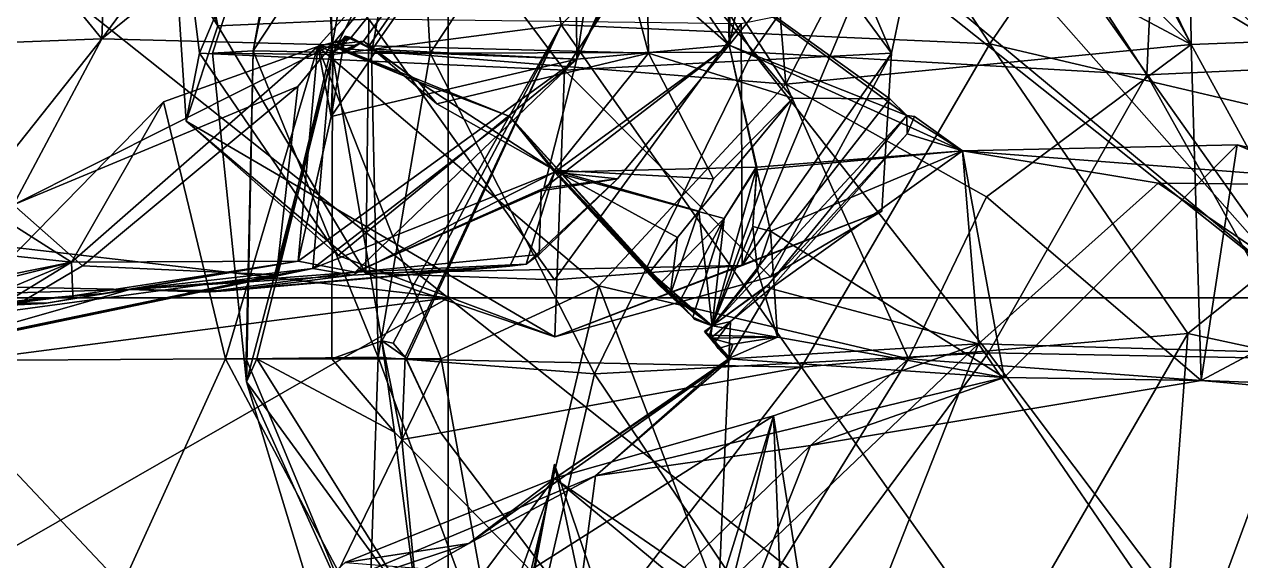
# Model space of a CAD drawing. Extents: x 290083 to 295691, y 4553739 to 4561622.
# Drawn here: x 293795.3 to 293866.2, y 4558699.2 to 4558730.4 of the extents above; entities that cross this region are included whole.
import ezdxf

# ---------------------------------------------------------------- set-up
doc = ezdxf.new("R2010")
doc.units = 0
doc.layers.add('Au_ppm_Pref_-_0_3', color=7, linetype='CONTINUOUS')

msp = doc.modelspace()

# ---------------------------------------------------------------- linework, layer by layer
at = {"layer": 'Au_ppm_Pref_-_0_3'}
for points in [[(293820, 4558714.485, 1942.404), (293793.047, 4558735.878, 1939.126), (293820, 4558754.17, 1936.744)], [(293820, 4558754.17, 1936.744), (293824.74, 4558752.011, 1937.276), (293870, 4558714.485, 1944.465)], [(293870, 4558714.485, 1944.465), (293820, 4558714.485, 1942.404), (293820, 4558754.17, 1936.744)], [(293824.74, 4558752.011, 1937.276), (293843.372, 4558744.612, 1939.232), (293870, 4558714.485, 1944.465)], [(293794.174, 4558750.804, 1937.007), (293799.11, 4558747.31, 1937.547), (293791.193, 4558729.198, 1936.04)], [(293812.663, 4558748.361, 1847.062), (293823.466, 4558749.254, 1854.377), (293813.246, 4558728.657, 1853.274)], [(293826.587, 4558730.396, 1857.58), (293813.246, 4558728.657, 1853.274), (293823.466, 4558749.254, 1854.377)], [(293826.587, 4558730.396, 1857.58), (293823.466, 4558749.254, 1854.377), (293841.279, 4558744.998, 1857.314)], [(293812.663, 4558748.361, 1847.062), (293813.246, 4558728.657, 1853.274), (293806.252, 4558728.741, 1847.13)], [(293812.663, 4558748.361, 1847.062), (293806.252, 4558728.741, 1847.13), (293808.631, 4558728.874, 1841.207)], [(293812.663, 4558748.361, 1847.062), (293808.631, 4558728.874, 1841.207), (293811.806, 4558746.559, 1841.191)], [(293791.193, 4558729.198, 1936.04), (293799.11, 4558747.31, 1937.547), (293793.047, 4558735.878, 1939.126)], [(293849.8, 4558747.531, 1876.085), (293845.856, 4558728.741, 1876.908), (293838.659, 4558745.6, 1882.1)], [(293843.62, 4558731.776, 1870.887), (293845.856, 4558728.741, 1876.908), (293849.8, 4558747.531, 1876.085)], [(293806.56, 4558730.328, 1871.664), (293801.961, 4558745.468, 1867.464), (293796.12, 4558746.559, 1870.887)], [(293806.56, 4558730.328, 1871.664), (293796.12, 4558746.559, 1870.887), (293803.308, 4558746.207, 1876.564)], [(293818.101, 4558743.269, 1836.233), (293811.806, 4558746.559, 1841.191), (293808.631, 4558728.874, 1841.207)], [(293836.381, 4558729.211, 1911.77), (293830.499, 4558734.424, 1918.264), (293836.014, 4558746.559, 1917.934)], [(293850.263, 4558746.559, 1912.463), (293836.381, 4558729.211, 1911.77), (293836.014, 4558746.559, 1917.934)], [(293836.381, 4558729.211, 1911.77), (293850.263, 4558746.559, 1912.463), (293837.887, 4558736.324, 1910.359)], [(293863.316, 4558729.253, 1924.824), (293854.019, 4558746.559, 1923.1), (293851.386, 4558741.141, 1922.535)], [(293863.316, 4558729.253, 1924.824), (293854.081, 4558746.559, 1924.341), (293854.019, 4558746.559, 1923.1)], [(293854.081, 4558746.559, 1924.341), (293863.316, 4558729.253, 1924.824), (293854.807, 4558746.559, 1925.954)], [(293863.146, 4558743.502, 1930.904), (293854.807, 4558746.559, 1925.954), (293863.316, 4558729.253, 1924.824)], [(293800.413, 4558746.104, 1895.653), (293786.707, 4558745.577, 1896.087), (293799.803, 4558729.577, 1895.483)], [(293804.201, 4558735.579, 1895.41), (293800.413, 4558746.104, 1895.653), (293799.803, 4558729.577, 1895.483)], [(293805.492, 4558728.741, 1880.643), (293803.308, 4558746.207, 1876.564), (293812.891, 4558746.293, 1883.189)], [(293806.56, 4558730.328, 1871.664), (293803.308, 4558746.207, 1876.564), (293804.708, 4558724.782, 1876.827)], [(293804.708, 4558724.782, 1876.827), (293803.308, 4558746.207, 1876.564), (293805.492, 4558728.741, 1880.643)], [(293805.492, 4558728.741, 1880.643), (293812.891, 4558746.293, 1883.189), (293826.773, 4558727.744, 1883.575)], [(293838.659, 4558745.6, 1882.1), (293826.773, 4558727.744, 1883.575), (293812.891, 4558746.293, 1883.189)], [(293827.111, 4558746.118, 1900.1), (293813.228, 4558729.225, 1901.189), (293815.051, 4558729.447, 1901.411)], [(293813.228, 4558729.225, 1901.189), (293827.111, 4558746.118, 1900.1), (293814.465, 4558736.037, 1899.377)], [(293827.111, 4558746.118, 1900.1), (293815.051, 4558729.447, 1901.411), (293815.378, 4558729.169, 1901.509)], [(293827.111, 4558746.118, 1900.1), (293815.378, 4558729.169, 1901.509), (293831.686, 4558728.741, 1903.932)], [(293831.539, 4558736.308, 1906.523), (293827.111, 4558746.118, 1900.1), (293831.686, 4558728.741, 1903.932)], [(293830.186, 4558746.061, 1922.228), (293827.498, 4558728.394, 1918.637), (293827.368, 4558745.821, 1924.304)], [(293830.186, 4558746.061, 1922.228), (293830.384, 4558734.617, 1918.421), (293827.498, 4558728.394, 1918.637)], [(293786.707, 4558745.577, 1896.087), (293778.053, 4558728.741, 1895.711), (293799.803, 4558729.577, 1895.483)], [(293806.56, 4558730.328, 1871.664), (293803.783, 4558744.138, 1866.875), (293801.961, 4558745.468, 1867.464)], [(293814.341, 4558729.651, 1924.499), (293812.392, 4558729.134, 1925.141), (293827.368, 4558745.821, 1924.304)], [(293812.392, 4558729.134, 1925.141), (293839.688, 4558726.931, 1924.717), (293827.368, 4558745.821, 1924.304)], [(293814.341, 4558729.651, 1924.499), (293827.368, 4558745.821, 1924.304), (293815.589, 4558728.978, 1923.764)], [(293815.589, 4558728.978, 1923.764), (293827.368, 4558745.821, 1924.304), (293827.498, 4558728.394, 1918.637)], [(293838.659, 4558745.6, 1882.1), (293845.856, 4558728.741, 1876.908), (293826.773, 4558727.744, 1883.575)], [(293839.688, 4558726.931, 1924.717), (293838.787, 4558737.803, 1927.362), (293827.368, 4558745.821, 1924.304)], [(293828.823, 4558743.674, 1831.516), (293837.735, 4558728.803, 1828.644), (293849.276, 4558745.141, 1830.779)], [(293849.276, 4558745.141, 1830.779), (293837.735, 4558728.803, 1828.644), (293860.737, 4558727.484, 1829.481)], [(293861.577, 4558745.685, 1835.522), (293849.276, 4558745.141, 1830.779), (293860.737, 4558727.484, 1829.481)], [(293875.906, 4558728.188, 1835.385), (293861.577, 4558745.685, 1835.522), (293860.737, 4558727.484, 1829.481)], [(293872.856, 4558743.95, 1842.249), (293861.577, 4558745.685, 1835.522), (293875.906, 4558728.188, 1835.385)], [(293826.587, 4558730.396, 1857.58), (293841.279, 4558744.998, 1857.314), (293851.581, 4558729.293, 1858.254)], [(293851.581, 4558729.293, 1858.254), (293841.279, 4558744.998, 1857.314), (293862.166, 4558744.76, 1857.551)], [(293843.372, 4558744.612, 1939.232), (293852.858, 4558738.644, 1940.502), (293870, 4558714.485, 1944.465)], [(293876.799, 4558723.386, 1857.325), (293851.581, 4558729.293, 1858.254), (293862.166, 4558744.76, 1857.551)], [(293876.799, 4558723.386, 1857.325), (293862.166, 4558744.76, 1857.551), (293873.307, 4558744.361, 1852.181)], [(293815.369, 4558730.727, 1866.449), (293803.783, 4558744.138, 1866.875), (293806.56, 4558730.328, 1871.664)], [(293831.539, 4558736.308, 1906.523), (293836.381, 4558729.211, 1911.77), (293836.831, 4558744.319, 1907.661)], [(293836.381, 4558729.211, 1911.77), (293837.887, 4558736.324, 1910.359), (293836.831, 4558744.319, 1907.661)], [(293808.631, 4558728.874, 1841.207), (293815.532, 4558728.741, 1835.251), (293818.101, 4558743.269, 1836.233)], [(293815.532, 4558728.741, 1835.251), (293818.954, 4558728.741, 1831.841), (293818.101, 4558743.269, 1836.233)], [(293818.101, 4558743.269, 1836.233), (293818.954, 4558728.741, 1831.841), (293828.823, 4558743.674, 1831.516)], [(293828.823, 4558743.674, 1831.516), (293818.954, 4558728.741, 1831.841), (293837.735, 4558728.803, 1828.644)], [(293863.146, 4558743.502, 1930.904), (293877.532, 4558729.787, 1929.884), (293872.955, 4558741.425, 1936.22)], [(293877.532, 4558729.787, 1929.884), (293863.146, 4558743.502, 1930.904), (293863.316, 4558729.253, 1924.824)], [(293845.761, 4558738.603, 1924.341), (293863.316, 4558729.253, 1924.824), (293851.386, 4558741.141, 1922.535)], [(293874.08, 4558727.703, 1941.755), (293863.986, 4558738.233, 1939.384), (293872.955, 4558741.425, 1936.22)], [(293799.803, 4558729.577, 1895.483), (293812.619, 4558739.97, 1897.525), (293804.201, 4558735.579, 1895.41)], [(293813.228, 4558729.225, 1901.189), (293812.619, 4558739.97, 1897.525), (293799.803, 4558729.577, 1895.483)], [(293813.228, 4558729.225, 1901.189), (293814.465, 4558736.037, 1899.377), (293812.619, 4558739.97, 1897.525)], [(293845.761, 4558738.603, 1924.341), (293838.787, 4558737.803, 1927.362), (293839.688, 4558726.931, 1924.717)], [(293863.316, 4558729.253, 1924.824), (293845.761, 4558738.603, 1924.341), (293839.688, 4558726.931, 1924.717)], [(293852.858, 4558738.644, 1940.502), (293860.422, 4558736.307, 1941.212), (293867.887, 4558729.58, 1942.465)], [(293852.858, 4558738.644, 1940.502), (293867.887, 4558729.58, 1942.465), (293870, 4558714.485, 1944.465)], [(293863.986, 4558738.233, 1939.384), (293874.08, 4558727.703, 1941.755), (293860.422, 4558736.307, 1941.212)], [(293840.089, 4558726.124, 1904.841), (293845.75, 4558726.087, 1906.053), (293831.539, 4558736.308, 1906.523)], [(293831.539, 4558736.308, 1906.523), (293831.686, 4558728.741, 1903.932), (293840.089, 4558726.124, 1904.841)], [(293845.75, 4558726.087, 1906.053), (293846.745, 4558725.107, 1906.416), (293831.539, 4558736.308, 1906.523)], [(293831.539, 4558736.308, 1906.523), (293846.745, 4558725.107, 1906.416), (293836.381, 4558729.211, 1911.77)], [(293867.887, 4558729.58, 1942.465), (293860.422, 4558736.307, 1941.212), (293874.08, 4558727.703, 1941.755)], [(293793.187, 4558717.585, 1940.019), (293793.047, 4558735.878, 1939.126), (293820, 4558714.485, 1942.404)], [(293830.384, 4558734.617, 1918.421), (293830.408, 4558734.601, 1918.397), (293827.498, 4558728.394, 1918.637)], [(293830.499, 4558734.424, 1918.264), (293827.498, 4558728.394, 1918.637), (293830.408, 4558734.601, 1918.397)], [(293836.381, 4558729.211, 1911.77), (293827.498, 4558728.394, 1918.637), (293830.499, 4558734.424, 1918.264)], [(293837.139, 4558716.365, 1871.924), (293843.62, 4558731.776, 1870.887), (293837.087, 4558730.449, 1866.319)], [(293837.139, 4558716.365, 1871.924), (293845.856, 4558728.741, 1876.908), (293843.62, 4558731.776, 1870.887)], [(293806.56, 4558730.328, 1871.664), (293804.708, 4558724.782, 1876.827), (293815.194, 4558715.919, 1871.796)], [(293806.56, 4558730.328, 1871.664), (293815.194, 4558715.919, 1871.796), (293815.369, 4558730.727, 1866.449)], [(293813.246, 4558728.657, 1853.274), (293826.587, 4558730.396, 1857.58), (293816.119, 4558711.971, 1857.468)], [(293815.194, 4558715.919, 1871.796), (293826.188, 4558715.524, 1866.482), (293815.369, 4558730.727, 1866.449)], [(293837.087, 4558730.449, 1866.319), (293815.369, 4558730.727, 1866.449), (293826.188, 4558715.524, 1866.482)], [(293816.782, 4558711.836, 1857.724), (293816.119, 4558711.971, 1857.468), (293826.587, 4558730.396, 1857.58)], [(293826.587, 4558730.396, 1857.58), (293817.484, 4558711.017, 1857.771), (293816.782, 4558711.836, 1857.724)], [(293826.587, 4558730.396, 1857.58), (293817.556, 4558710.898, 1857.777), (293817.484, 4558711.017, 1857.771)], [(293840.608, 4558710.449, 1858.624), (293817.556, 4558710.898, 1857.777), (293826.587, 4558730.396, 1857.58)], [(293837.139, 4558716.365, 1871.924), (293837.087, 4558730.449, 1866.319), (293826.188, 4558715.524, 1866.482)], [(293840.608, 4558710.449, 1858.624), (293826.587, 4558730.396, 1857.58), (293851.581, 4558729.293, 1858.254)], [(293799.803, 4558729.577, 1895.483), (293778.053, 4558728.741, 1895.711), (293788.39, 4558715.224, 1896.078)], [(293794.64, 4558719.902, 1900.584), (293799.803, 4558729.577, 1895.483), (293788.39, 4558715.224, 1896.078)], [(293794.64, 4558719.902, 1900.584), (293813.228, 4558729.225, 1901.189), (293799.803, 4558729.577, 1895.483)], [(293814.144, 4558729.521, 1924.538), (293812.392, 4558729.134, 1925.141), (293814.341, 4558729.651, 1924.499)], [(293815.769, 4558728.858, 1923.616), (293813.171, 4558725.044, 1922.22), (293813.991, 4558729.739, 1924.517)], [(293813.171, 4558725.044, 1922.22), (293813.312, 4558728.817, 1924.571), (293813.991, 4558729.739, 1924.517)], [(293813.991, 4558729.739, 1924.517), (293813.312, 4558728.817, 1924.571), (293813.734, 4558729.069, 1924.563)], [(293813.991, 4558729.739, 1924.517), (293813.734, 4558729.069, 1924.563), (293814.144, 4558729.521, 1924.538)], [(293815.589, 4558728.978, 1923.764), (293815.769, 4558728.858, 1923.616), (293813.991, 4558729.739, 1924.517)], [(293814.341, 4558729.651, 1924.499), (293815.589, 4558728.978, 1923.764), (293813.991, 4558729.739, 1924.517)], [(293814.341, 4558729.651, 1924.499), (293813.991, 4558729.739, 1924.517), (293814.144, 4558729.521, 1924.538)], [(293874.274, 4558709.294, 1924.58), (293877.532, 4558729.787, 1929.884), (293863.316, 4558729.253, 1924.824)], [(293813.228, 4558729.225, 1901.189), (293794.64, 4558719.902, 1900.584), (293811.235, 4558726.791, 1901.273)], [(293798.033, 4558716.554, 1923.858), (293803.4, 4558725.909, 1928.2), (293812.392, 4558729.134, 1925.141)], [(293798.033, 4558716.554, 1923.858), (293812.392, 4558729.134, 1925.141), (293811.244, 4558716.611, 1917.611)], [(293807.005, 4558710.923, 1927.177), (293812.392, 4558729.134, 1925.141), (293803.4, 4558725.909, 1928.2)], [(293808.231, 4558709.59, 1847.617), (293808.631, 4558728.874, 1841.207), (293806.252, 4558728.741, 1847.13)], [(293807.005, 4558710.923, 1927.177), (293819.594, 4558710.923, 1927.45), (293812.392, 4558729.134, 1925.141)], [(293808.231, 4558709.59, 1847.617), (293808.22, 4558710.923, 1841.191), (293808.631, 4558728.874, 1841.207)], [(293815.903, 4558711.02, 1835.642), (293808.631, 4558728.874, 1841.207), (293808.22, 4558710.923, 1841.191)], [(293815.532, 4558728.741, 1835.251), (293808.631, 4558728.874, 1841.207), (293815.903, 4558711.02, 1835.642)], [(293809.98, 4558715.83, 1906.458), (293813.228, 4558729.225, 1901.189), (293811.235, 4558726.791, 1901.273)], [(293812.105, 4558716.197, 1907.582), (293813.228, 4558729.225, 1901.189), (293809.98, 4558715.83, 1906.458)], [(293811.244, 4558716.611, 1917.611), (293812.392, 4558729.134, 1925.141), (293813.171, 4558725.044, 1922.22)], [(293813.228, 4558729.225, 1901.189), (293812.105, 4558716.197, 1907.582), (293823.585, 4558725.06, 1906.523)], [(293813.734, 4558729.069, 1924.563), (293812.392, 4558729.134, 1925.141), (293814.144, 4558729.521, 1924.538)], [(293813.312, 4558728.817, 1924.571), (293812.392, 4558729.134, 1925.141), (293813.734, 4558729.069, 1924.563)], [(293813.171, 4558725.044, 1922.22), (293812.392, 4558729.134, 1925.141), (293813.312, 4558728.817, 1924.571)], [(293812.392, 4558729.134, 1925.141), (293819.594, 4558710.923, 1927.45), (293828.778, 4558715.175, 1926.979)], [(293812.392, 4558729.134, 1925.141), (293828.778, 4558715.175, 1926.979), (293839.688, 4558726.931, 1924.717)], [(293827.498, 4558728.394, 1918.637), (293813.171, 4558725.044, 1922.22), (293815.769, 4558728.858, 1923.616)], [(293815.051, 4558729.447, 1901.411), (293813.228, 4558729.225, 1901.189), (293814.514, 4558729.192, 1901.38)], [(293813.228, 4558729.225, 1901.189), (293814.04, 4558728.8, 1901.437), (293813.892, 4558728.851, 1901.346)], [(293814.04, 4558728.8, 1901.437), (293813.228, 4558729.225, 1901.189), (293818.274, 4558727.068, 1903.566)], [(293813.228, 4558729.225, 1901.189), (293823.585, 4558725.06, 1906.523), (293818.274, 4558727.068, 1903.566)], [(293814.066, 4558728.991, 1901.349), (293813.228, 4558729.225, 1901.189), (293813.892, 4558728.851, 1901.346)], [(293814.514, 4558729.192, 1901.38), (293813.228, 4558729.225, 1901.189), (293814.066, 4558728.991, 1901.349)], [(293814.066, 4558728.991, 1901.349), (293813.892, 4558728.851, 1901.346), (293814.04, 4558728.8, 1901.437)], [(293818.274, 4558727.068, 1903.566), (293815.051, 4558729.447, 1901.411), (293814.04, 4558728.8, 1901.437)], [(293815.051, 4558729.447, 1901.411), (293814.514, 4558729.192, 1901.38), (293814.04, 4558728.8, 1901.437)], [(293814.514, 4558729.192, 1901.38), (293814.066, 4558728.991, 1901.349), (293814.04, 4558728.8, 1901.437)], [(293815.051, 4558729.447, 1901.411), (293818.274, 4558727.068, 1903.566), (293815.378, 4558729.169, 1901.509)], [(293831.686, 4558728.741, 1903.932), (293815.378, 4558729.169, 1901.509), (293819.342, 4558725.783, 1902.635)], [(293815.378, 4558729.169, 1901.509), (293818.274, 4558727.068, 1903.566), (293819.342, 4558725.783, 1902.635)], [(293815.769, 4558728.858, 1923.616), (293815.589, 4558728.978, 1923.764), (293827.498, 4558728.394, 1918.637)], [(293825.571, 4558720.881, 1915.366), (293836.381, 4558729.211, 1911.77), (293829.879, 4558721.423, 1912.13)], [(293825.571, 4558720.881, 1915.366), (293827.498, 4558728.394, 1918.637), (293836.381, 4558729.211, 1911.77)], [(293836.381, 4558729.211, 1911.77), (293826.188, 4558721.809, 1908.834), (293829.879, 4558721.423, 1912.13)], [(293836.381, 4558729.211, 1911.77), (293837.96, 4558722.097, 1909.956), (293826.188, 4558721.809, 1908.834)], [(293837.96, 4558722.097, 1909.956), (293836.381, 4558729.211, 1911.77), (293837.985, 4558722.095, 1909.947)], [(293836.381, 4558729.211, 1911.77), (293849.982, 4558723.043, 1905.913), (293837.985, 4558722.095, 1909.947)], [(293846.745, 4558725.107, 1906.416), (293849.982, 4558723.043, 1905.913), (293836.381, 4558729.211, 1911.77)], [(293863.316, 4558729.253, 1924.824), (293839.688, 4558726.931, 1924.717), (293851.386, 4558720.372, 1921.192)], [(293851.581, 4558729.293, 1858.254), (293863.126, 4558712.407, 1859.82), (293840.608, 4558710.449, 1858.624)], [(293863.909, 4558709.657, 1918.577), (293863.316, 4558729.253, 1924.824), (293851.386, 4558720.372, 1921.192)], [(293876.799, 4558723.386, 1857.325), (293863.126, 4558712.407, 1859.82), (293851.581, 4558729.293, 1858.254)], [(293863.909, 4558709.657, 1918.577), (293874.274, 4558709.294, 1924.58), (293863.316, 4558729.253, 1924.824)], [(293813.589, 4558716.945, 1880.758), (293804.708, 4558724.782, 1876.827), (293805.492, 4558728.741, 1880.643)], [(293813.589, 4558716.945, 1880.758), (293805.492, 4558728.741, 1880.643), (293826.773, 4558727.744, 1883.575)], [(293813.246, 4558728.657, 1853.274), (293808.231, 4558709.59, 1847.617), (293806.252, 4558728.741, 1847.13)], [(293813.246, 4558728.657, 1853.274), (293808.838, 4558710.923, 1853.069), (293808.231, 4558709.59, 1847.617)], [(293813.246, 4558728.657, 1853.274), (293813.204, 4558710.923, 1855.797), (293808.838, 4558710.923, 1853.069)], [(293814.576, 4558715.978, 1916.251), (293811.244, 4558716.611, 1917.611), (293827.498, 4558728.394, 1918.637)], [(293811.244, 4558716.611, 1917.611), (293813.171, 4558725.044, 1922.22), (293827.498, 4558728.394, 1918.637)], [(293813.246, 4558728.657, 1853.274), (293816.119, 4558711.971, 1857.468), (293813.204, 4558710.923, 1855.797)], [(293814.576, 4558715.978, 1916.251), (293827.498, 4558728.394, 1918.637), (293825.571, 4558720.881, 1915.366)], [(293815.532, 4558728.741, 1835.251), (293815.903, 4558711.02, 1835.642), (293818.954, 4558728.741, 1831.841)], [(293815.903, 4558711.02, 1835.642), (293828.528, 4558710.055, 1830.15), (293818.954, 4558728.741, 1831.841)], [(293818.954, 4558728.741, 1831.841), (293828.528, 4558710.055, 1830.15), (293837.735, 4558728.803, 1828.644)], [(293831.686, 4558728.741, 1903.932), (293819.342, 4558725.783, 1902.635), (293826.188, 4558721.93, 1904.253)], [(293831.686, 4558728.741, 1903.932), (293826.188, 4558721.93, 1904.253), (293835.472, 4558721.426, 1904.585)], [(293845.856, 4558728.741, 1876.908), (293838.787, 4558715.712, 1881.17), (293826.773, 4558727.744, 1883.575)], [(293828.528, 4558710.055, 1830.15), (293851.498, 4558711.281, 1826.79), (293837.735, 4558728.803, 1828.644)], [(293840.089, 4558726.124, 1904.841), (293831.686, 4558728.741, 1903.932), (293835.472, 4558721.426, 1904.585)], [(293845.292, 4558719.541, 1876.827), (293845.856, 4558728.741, 1876.908), (293837.139, 4558716.365, 1871.924)], [(293860.737, 4558727.484, 1829.481), (293837.735, 4558728.803, 1828.644), (293851.498, 4558711.281, 1826.79)], [(293845.292, 4558719.541, 1876.827), (293838.787, 4558715.712, 1881.17), (293845.856, 4558728.741, 1876.908)], [(293875.906, 4558728.188, 1835.385), (293860.737, 4558727.484, 1829.481), (293870.003, 4558710.923, 1829.781)], [(293813.589, 4558716.945, 1880.758), (293826.773, 4558727.744, 1883.575), (293826.21, 4558712.199, 1877.016)], [(293826.773, 4558727.744, 1883.575), (293838.787, 4558715.712, 1881.17), (293826.21, 4558712.199, 1877.016)], [(293870.003, 4558710.923, 1829.781), (293860.737, 4558727.484, 1829.481), (293851.498, 4558711.281, 1826.79)], [(293798.661, 4558716.341, 1901.292), (293811.235, 4558726.791, 1901.273), (293794.64, 4558719.902, 1900.584)], [(293811.235, 4558726.791, 1901.273), (293798.661, 4558716.341, 1901.292), (293809.98, 4558715.83, 1906.458)], [(293819.342, 4558725.783, 1902.635), (293818.274, 4558727.068, 1903.566), (293826.188, 4558721.93, 1904.253)], [(293818.274, 4558727.068, 1903.566), (293823.585, 4558725.06, 1906.523), (293826.188, 4558721.93, 1904.253)], [(293828.778, 4558715.175, 1926.979), (293846.849, 4558710.923, 1923.453), (293839.688, 4558726.931, 1924.717)], [(293839.688, 4558726.931, 1924.717), (293846.849, 4558710.923, 1923.453), (293851.386, 4558720.372, 1921.192)], [(293834.62, 4558719.537, 1904.695), (293840.089, 4558726.124, 1904.841), (293835.472, 4558721.426, 1904.585)], [(293835.388, 4558712.854, 1905.892), (293840.089, 4558726.124, 1904.841), (293834.62, 4558719.537, 1904.695)], [(293835.388, 4558712.854, 1905.892), (293845.75, 4558726.087, 1906.053), (293840.089, 4558726.124, 1904.841)], [(293846.745, 4558725.107, 1906.416), (293845.75, 4558726.087, 1906.053), (293835.388, 4558712.854, 1905.892)], [(293798.033, 4558716.554, 1923.858), (293783.456, 4558725.813, 1922.539), (293781.053, 4558718.364, 1924.341)], [(293798.033, 4558716.554, 1923.858), (293791.341, 4558713.765, 1919.433), (293783.456, 4558725.813, 1922.539)], [(293803.4, 4558725.909, 1928.2), (293798.033, 4558716.554, 1923.858), (293788.629, 4558710.813, 1930.301)], [(293807.005, 4558710.923, 1927.177), (293803.4, 4558725.909, 1928.2), (293788.629, 4558710.813, 1930.301)], [(293813.589, 4558716.945, 1880.758), (293826.21, 4558712.199, 1877.016), (293804.708, 4558724.782, 1876.827)], [(293826.21, 4558712.199, 1877.016), (293815.194, 4558715.919, 1871.796), (293804.708, 4558724.782, 1876.827)], [(293826.188, 4558721.809, 1908.834), (293823.585, 4558725.06, 1906.523), (293812.105, 4558716.197, 1907.582)], [(293823.585, 4558725.06, 1906.523), (293832.021, 4558715.759, 1906.06), (293826.188, 4558721.93, 1904.253)], [(293823.585, 4558725.06, 1906.523), (293834.258, 4558713.363, 1906.523), (293832.021, 4558715.759, 1906.06)], [(293834.258, 4558713.363, 1906.523), (293823.585, 4558725.06, 1906.523), (293833.426, 4558714.158, 1907.21)], [(293833.426, 4558714.158, 1907.21), (293823.585, 4558725.06, 1906.523), (293826.188, 4558721.809, 1908.834)], [(293838.667, 4558715.255, 1905.136), (293846.745, 4558725.107, 1906.416), (293835.388, 4558712.854, 1905.892)], [(293838.667, 4558715.255, 1905.136), (293846.755, 4558724.048, 1905.563), (293846.745, 4558725.107, 1906.416)], [(293847.193, 4558725.049, 1906.005), (293849.982, 4558723.043, 1905.913), (293846.745, 4558725.107, 1906.416)], [(293846.745, 4558725.107, 1906.416), (293846.755, 4558724.048, 1905.563), (293847.193, 4558725.049, 1906.005)], [(293849.982, 4558723.043, 1905.913), (293847.193, 4558725.049, 1906.005), (293846.755, 4558724.048, 1905.563)], [(293838.787, 4558715.023, 1905.157), (293846.755, 4558724.048, 1905.563), (293838.667, 4558715.255, 1905.136)], [(293849.982, 4558723.043, 1905.913), (293846.755, 4558724.048, 1905.563), (293838.787, 4558715.023, 1905.157)], [(293849.982, 4558723.043, 1905.913), (293866.003, 4558723.409, 1911.636), (293852.416, 4558709.83, 1911.971)], [(293849.982, 4558723.043, 1905.913), (293876.254, 4558721.033, 1907.497), (293866.003, 4558723.409, 1911.636)], [(293863.909, 4558709.657, 1918.577), (293852.416, 4558709.83, 1911.971), (293866.003, 4558723.409, 1911.636)], [(293878.065, 4558709.184, 1864.941), (293863.126, 4558712.407, 1859.82), (293876.799, 4558723.386, 1857.325)], [(293863.909, 4558709.657, 1918.577), (293866.003, 4558723.409, 1911.636), (293879.252, 4558717.825, 1913.506)], [(293879.252, 4558717.825, 1913.506), (293866.003, 4558723.409, 1911.636), (293876.254, 4558721.033, 1907.497)], [(293837.992, 4558721.95, 1909.919), (293837.985, 4558722.095, 1909.947), (293849.982, 4558723.043, 1905.913)], [(293837.992, 4558721.95, 1909.919), (293849.982, 4558723.043, 1905.913), (293838.787, 4558718.367, 1909.005)], [(293849.982, 4558723.043, 1905.913), (293852.416, 4558709.83, 1911.971), (293838.787, 4558718.367, 1909.005)], [(293849.982, 4558723.043, 1905.913), (293838.787, 4558715.023, 1905.157), (293850.917, 4558711.808, 1899.053)], [(293849.982, 4558723.043, 1905.913), (293861.39, 4558721.171, 1901.884), (293876.254, 4558721.033, 1907.497)], [(293849.982, 4558723.043, 1905.913), (293850.917, 4558711.808, 1899.053), (293861.39, 4558721.171, 1901.884)], [(293814.391, 4558715.812, 1908.531), (293826.188, 4558721.809, 1908.834), (293812.105, 4558716.197, 1907.582)], [(293823.586, 4558716.325, 1911.161), (293826.188, 4558721.809, 1908.834), (293814.391, 4558715.812, 1908.531)], [(293824.542, 4558716.437, 1911.401), (293826.188, 4558721.809, 1908.834), (293823.586, 4558716.325, 1911.161)], [(293826.188, 4558721.809, 1908.834), (293824.542, 4558716.437, 1911.401), (293829.879, 4558721.423, 1912.13)], [(293837.96, 4558722.097, 1909.956), (293836.098, 4558719.102, 1908.968), (293826.188, 4558721.809, 1908.834)], [(293831.719, 4558715.944, 1904.865), (293826.188, 4558721.93, 1904.253), (293832.497, 4558715.186, 1905.644)], [(293826.188, 4558721.93, 1904.253), (293832.021, 4558715.759, 1906.06), (293832.497, 4558715.186, 1905.644)], [(293834.62, 4558719.537, 1904.695), (293835.472, 4558721.426, 1904.585), (293826.188, 4558721.93, 1904.253)], [(293833.372, 4558717.992, 1904.768), (293834.62, 4558719.537, 1904.695), (293826.188, 4558721.93, 1904.253)], [(293833.372, 4558717.992, 1904.768), (293826.188, 4558721.93, 1904.253), (293831.719, 4558715.944, 1904.865)], [(293826.188, 4558721.809, 1908.834), (293832.289, 4558715.242, 1908.147), (293833.426, 4558714.158, 1907.21)], [(293836.098, 4558719.102, 1908.968), (293832.289, 4558715.242, 1908.147), (293826.188, 4558721.809, 1908.834)], [(293836.098, 4558719.102, 1908.968), (293837.985, 4558722.095, 1909.947), (293835.388, 4558712.854, 1905.892)], [(293837.985, 4558722.095, 1909.947), (293837.763, 4558718.647, 1908.991), (293835.388, 4558712.854, 1905.892)], [(293836.098, 4558719.102, 1908.968), (293837.96, 4558722.097, 1909.956), (293837.985, 4558722.095, 1909.947)], [(293837.763, 4558718.647, 1908.991), (293837.985, 4558722.095, 1909.947), (293837.992, 4558721.95, 1909.919)], [(293838.787, 4558718.367, 1909.005), (293837.763, 4558718.647, 1908.991), (293837.992, 4558721.95, 1909.919)], [(293824.542, 4558716.437, 1911.401), (293825.295, 4558717.017, 1911.594), (293829.879, 4558721.423, 1912.13)], [(293825.295, 4558717.017, 1911.594), (293825.415, 4558720.711, 1915.326), (293829.879, 4558721.423, 1912.13)], [(293825.571, 4558720.881, 1915.366), (293829.879, 4558721.423, 1912.13), (293825.415, 4558720.711, 1915.326)], [(293861.39, 4558721.171, 1901.884), (293850.917, 4558711.808, 1899.053), (293876.271, 4558711.091, 1900.346)], [(293876.254, 4558721.033, 1907.497), (293861.39, 4558721.171, 1901.884), (293876.271, 4558711.091, 1900.346)], [(293825.415, 4558720.711, 1915.326), (293814.576, 4558715.978, 1916.251), (293825.571, 4558720.881, 1915.366)], [(293825.295, 4558717.017, 1911.594), (293814.576, 4558715.978, 1916.251), (293825.415, 4558720.711, 1915.326)], [(293863.909, 4558709.657, 1918.577), (293851.386, 4558720.372, 1921.192), (293846.849, 4558710.923, 1923.453)], [(293794.178, 4558713.678, 1903.765), (293798.661, 4558716.341, 1901.292), (293794.64, 4558719.902, 1900.584)], [(293845.292, 4558719.541, 1876.827), (293826.21, 4558712.199, 1877.016), (293838.787, 4558715.712, 1881.17)], [(293826.21, 4558712.199, 1877.016), (293845.292, 4558719.541, 1876.827), (293837.139, 4558716.365, 1871.924)], [(293833.426, 4558714.158, 1907.21), (293832.289, 4558715.242, 1908.147), (293836.098, 4558719.102, 1908.968)], [(293832.947, 4558714.645, 1905.252), (293834.62, 4558719.537, 1904.695), (293833.372, 4558717.992, 1904.768)], [(293832.947, 4558714.645, 1905.252), (293835.388, 4558712.854, 1905.892), (293834.62, 4558719.537, 1904.695)], [(293833.426, 4558714.158, 1907.21), (293836.098, 4558719.102, 1908.968), (293834.258, 4558713.363, 1906.523)], [(293834.258, 4558713.363, 1906.523), (293836.098, 4558719.102, 1908.968), (293835.388, 4558712.854, 1905.892)], [(293785.406, 4558714.025, 1927.765), (293798.033, 4558716.554, 1923.858), (293781.053, 4558718.364, 1924.341)], [(293837.763, 4558718.647, 1908.991), (293838.029, 4558716.096, 1908.605), (293835.388, 4558712.854, 1905.892)], [(293837.763, 4558718.647, 1908.991), (293838.787, 4558718.367, 1909.005), (293838.029, 4558716.096, 1908.605)], [(293838.787, 4558718.367, 1909.005), (293839.209, 4558712.194, 1908.592), (293838.029, 4558716.096, 1908.605)], [(293852.416, 4558709.83, 1911.971), (293839.209, 4558712.194, 1908.592), (293838.787, 4558718.367, 1909.005)], [(293793.587, 4558714.485, 1940.201), (293793.187, 4558717.585, 1940.019), (293820, 4558714.485, 1942.404)], [(293832.947, 4558714.645, 1905.252), (293833.372, 4558717.992, 1904.768), (293831.719, 4558715.944, 1904.865)], [(293863.909, 4558709.657, 1918.577), (293879.252, 4558717.825, 1913.506), (293888.392, 4558707.472, 1917.299)], [(293824.542, 4558716.437, 1911.401), (293814.576, 4558715.978, 1916.251), (293825.295, 4558717.017, 1911.594)], [(293785.406, 4558714.025, 1927.765), (293786.281, 4558713.612, 1928.034), (293798.033, 4558716.554, 1923.858)], [(293786.281, 4558713.612, 1928.034), (293788.629, 4558710.813, 1930.301), (293798.033, 4558716.554, 1923.858)], [(293788.335, 4558711.231, 1906.484), (293812.105, 4558716.197, 1907.582), (293809.98, 4558715.83, 1906.458)], [(293801.431, 4558714.968, 1912.762), (293812.105, 4558716.197, 1907.582), (293788.335, 4558711.231, 1906.484)], [(293798.108, 4558714.607, 1918.469), (293791.341, 4558713.765, 1919.433), (293798.033, 4558716.554, 1923.858)], [(293794.178, 4558713.678, 1903.765), (293809.98, 4558715.83, 1906.458), (293798.661, 4558716.341, 1901.292)], [(293796.435, 4558714.149, 1915.196), (293799.902, 4558714.733, 1917.946), (293811.244, 4558716.611, 1917.611)], [(293811.244, 4558716.611, 1917.611), (293796.57, 4558714.171, 1915.008), (293796.435, 4558714.149, 1915.196)], [(293796.57, 4558714.171, 1915.008), (293811.244, 4558716.611, 1917.611), (293801.431, 4558714.968, 1912.762)], [(293798.108, 4558714.607, 1918.469), (293798.033, 4558716.554, 1923.858), (293811.244, 4558716.611, 1917.611)], [(293799.902, 4558714.733, 1917.946), (293798.108, 4558714.607, 1918.469), (293811.244, 4558716.611, 1917.611)], [(293814.576, 4558715.978, 1916.251), (293801.431, 4558714.968, 1912.762), (293811.244, 4558716.611, 1917.611)], [(293801.431, 4558714.968, 1912.762), (293814.391, 4558715.812, 1908.531), (293812.105, 4558716.197, 1907.582)], [(293807.064, 4558714.895, 1912.32), (293805.862, 4558714.819, 1912.702), (293824.542, 4558716.437, 1911.401)], [(293805.862, 4558714.819, 1912.702), (293814.576, 4558715.978, 1916.251), (293824.542, 4558716.437, 1911.401)], [(293823.586, 4558716.325, 1911.161), (293807.064, 4558714.895, 1912.32), (293824.542, 4558716.437, 1911.401)], [(293807.064, 4558714.895, 1912.32), (293823.586, 4558716.325, 1911.161), (293814.391, 4558715.812, 1908.531)], [(293826.21, 4558712.199, 1877.016), (293837.139, 4558716.365, 1871.924), (293815.194, 4558715.919, 1871.796)], [(293815.194, 4558715.919, 1871.796), (293837.139, 4558716.365, 1871.924), (293826.188, 4558715.524, 1866.482)], [(293838.029, 4558716.096, 1908.605), (293839.209, 4558712.194, 1908.592), (293835.388, 4558712.854, 1905.892)], [(293776.526, 4558715.474, 1911.292), (293782.2, 4558714.405, 1914.323), (293801.431, 4558714.968, 1912.762)], [(293776.526, 4558715.474, 1911.292), (293801.431, 4558714.968, 1912.762), (293788.335, 4558711.231, 1906.484)], [(293791.713, 4558712.029, 1905.416), (293788.335, 4558711.231, 1906.484), (293809.98, 4558715.83, 1906.458)], [(293791.713, 4558712.029, 1905.416), (293809.98, 4558715.83, 1906.458), (293794.178, 4558713.678, 1903.765)], [(293805.862, 4558714.819, 1912.702), (293801.431, 4558714.968, 1912.762), (293814.576, 4558715.978, 1916.251)], [(293801.431, 4558714.968, 1912.762), (293807.064, 4558714.895, 1912.32), (293814.391, 4558715.812, 1908.531)], [(293831.719, 4558715.944, 1904.865), (293832.497, 4558715.186, 1905.644), (293832.947, 4558714.645, 1905.252)], [(293832.021, 4558715.759, 1906.06), (293834.258, 4558713.363, 1906.523), (293834.381, 4558713.214, 1906.405)], [(293832.021, 4558715.759, 1906.06), (293835.388, 4558712.854, 1905.892), (293832.497, 4558715.186, 1905.644)], [(293834.381, 4558713.214, 1906.405), (293835.388, 4558712.854, 1905.892), (293832.021, 4558715.759, 1906.06)], [(293782.2, 4558714.405, 1914.323), (293796.57, 4558714.171, 1915.008), (293801.431, 4558714.968, 1912.762)], [(293799.902, 4558714.733, 1917.946), (293796.435, 4558714.149, 1915.196), (293789.53, 4558713.796, 1918.662)], [(293799.902, 4558714.733, 1917.946), (293789.53, 4558713.796, 1918.662), (293798.108, 4558714.607, 1918.469)], [(293801.431, 4558714.968, 1912.762), (293805.862, 4558714.819, 1912.702), (293807.064, 4558714.895, 1912.32)], [(293823.125, 4558691.431, 1929.395), (293828.778, 4558715.175, 1926.979), (293819.594, 4558710.923, 1927.45)], [(293836.659, 4558694.511, 1924.059), (293828.778, 4558715.175, 1926.979), (293823.125, 4558691.431, 1929.395)], [(293846.849, 4558710.923, 1923.453), (293828.778, 4558715.175, 1926.979), (293836.659, 4558694.511, 1924.059)], [(293832.497, 4558715.186, 1905.644), (293835.388, 4558712.854, 1905.892), (293832.947, 4558714.645, 1905.252)], [(293838.558, 4558715.148, 1905.14), (293838.667, 4558715.255, 1905.136), (293835.388, 4558712.854, 1905.892)], [(293836.461, 4558713.11, 1905.222), (293838.558, 4558715.148, 1905.14), (293835.388, 4558712.854, 1905.892)], [(293836.358, 4558710.923, 1905.378), (293838.787, 4558715.023, 1905.157), (293836.461, 4558713.11, 1905.222)], [(293838.787, 4558715.023, 1905.157), (293836.358, 4558710.923, 1905.378), (293850.917, 4558711.808, 1899.053)], [(293838.787, 4558715.023, 1905.157), (293838.558, 4558715.148, 1905.14), (293836.461, 4558713.11, 1905.222)], [(293838.787, 4558715.023, 1905.157), (293838.667, 4558715.255, 1905.136), (293838.558, 4558715.148, 1905.14)], [(293782.2, 4558714.405, 1914.323), (293789.037, 4558713.851, 1918.252), (293796.435, 4558714.149, 1915.196)], [(293796.57, 4558714.171, 1915.008), (293782.2, 4558714.405, 1914.323), (293796.435, 4558714.149, 1915.196)], [(293796.435, 4558714.149, 1915.196), (293789.037, 4558713.851, 1918.252), (293789.53, 4558713.796, 1918.662)], [(293789.53, 4558713.796, 1918.662), (293790.032, 4558713.868, 1918.92), (293798.108, 4558714.607, 1918.469)], [(293790.032, 4558713.868, 1918.92), (293791.341, 4558713.765, 1919.433), (293798.108, 4558714.607, 1918.469)], [(293820, 4558674.8, 1933.784), (293791.113, 4558697.921, 1936.398), (293820, 4558714.485, 1942.404)], [(293791.113, 4558697.921, 1936.398), (293793.889, 4558711.091, 1939.489), (293820, 4558714.485, 1942.404)], [(293820, 4558714.485, 1942.404), (293793.889, 4558711.091, 1939.489), (293793.587, 4558714.485, 1940.201)], [(293820, 4558714.485, 1942.404), (293870, 4558714.485, 1944.465), (293870, 4558674.8, 1938.178)], [(293870, 4558674.8, 1938.178), (293820, 4558674.8, 1933.784), (293820, 4558714.485, 1942.404)], [(293834.381, 4558713.214, 1906.405), (293834.258, 4558713.363, 1906.523), (293835.388, 4558712.854, 1905.892)], [(293834.937, 4558712.523, 1905.731), (293835.292, 4558712.116, 1905.582), (293835.388, 4558712.854, 1905.892)], [(293834.937, 4558712.523, 1905.731), (293835.388, 4558712.854, 1905.892), (293834.962, 4558712.517, 1905.91)], [(293835.292, 4558712.116, 1905.582), (293834.937, 4558712.523, 1905.731), (293834.962, 4558712.517, 1905.91)], [(293835.388, 4558712.854, 1905.892), (293835.019, 4558712.488, 1906.178), (293834.962, 4558712.517, 1905.91)], [(293835.019, 4558712.488, 1906.178), (293836.485, 4558710.923, 1906.523), (293834.962, 4558712.517, 1905.91)], [(293835.292, 4558712.116, 1905.582), (293834.962, 4558712.517, 1905.91), (293836.358, 4558710.923, 1905.378)], [(293834.962, 4558712.517, 1905.91), (293836.485, 4558710.923, 1906.523), (293836.358, 4558710.923, 1905.378)], [(293835.388, 4558712.854, 1905.892), (293835.034, 4558712.474, 1906.203), (293835.019, 4558712.488, 1906.178)], [(293835.388, 4558712.854, 1905.892), (293835.231, 4558712.297, 1906.523), (293835.034, 4558712.474, 1906.203)], [(293835.388, 4558712.854, 1905.892), (293839.209, 4558712.194, 1908.592), (293835.231, 4558712.297, 1906.523)], [(293835.292, 4558712.116, 1905.582), (293835.504, 4558711.847, 1905.284), (293836.461, 4558713.11, 1905.222)], [(293835.292, 4558712.116, 1905.582), (293836.461, 4558713.11, 1905.222), (293835.388, 4558712.854, 1905.892)], [(293835.504, 4558711.847, 1905.284), (293836.358, 4558710.923, 1905.378), (293836.461, 4558713.11, 1905.222)], [(293816.119, 4558711.971, 1857.468), (293816.861, 4558706.653, 1856.043), (293813.204, 4558710.923, 1855.797)], [(293816.782, 4558711.836, 1857.724), (293817.484, 4558711.017, 1857.771), (293816.119, 4558711.971, 1857.468)], [(293816.119, 4558711.971, 1857.468), (293817.296, 4558706.23, 1856.1), (293816.861, 4558706.653, 1856.043)], [(293817.484, 4558711.017, 1857.771), (293817.296, 4558706.23, 1856.1), (293816.119, 4558711.971, 1857.468)], [(293835.034, 4558712.474, 1906.203), (293836.485, 4558710.923, 1906.523), (293835.019, 4558712.488, 1906.178)], [(293835.231, 4558712.297, 1906.523), (293836.485, 4558710.923, 1906.523), (293835.034, 4558712.474, 1906.203)], [(293835.231, 4558712.297, 1906.523), (293835.338, 4558712.136, 1906.781), (293836.485, 4558710.923, 1906.523)], [(293835.231, 4558712.297, 1906.523), (293839.209, 4558712.194, 1908.592), (293835.338, 4558712.136, 1906.781)], [(293836.358, 4558710.923, 1905.378), (293835.504, 4558711.847, 1905.284), (293835.292, 4558712.116, 1905.582)], [(293839.209, 4558712.194, 1908.592), (293836.586, 4558711.777, 1907.845), (293835.338, 4558712.136, 1906.781)], [(293835.338, 4558712.136, 1906.781), (293835.744, 4558711.523, 1907.758), (293836.301, 4558710.923, 1907.695)], [(293835.338, 4558712.136, 1906.781), (293836.301, 4558710.923, 1907.695), (293836.485, 4558710.923, 1906.523)], [(293836.586, 4558711.777, 1907.845), (293835.744, 4558711.523, 1907.758), (293835.338, 4558712.136, 1906.781)], [(293836.358, 4558710.923, 1905.378), (293835.773, 4558697.368, 1900.584), (293850.917, 4558711.808, 1899.053)], [(293850.917, 4558711.808, 1899.053), (293835.773, 4558697.368, 1900.584), (293838.965, 4558707.611, 1895.832)], [(293839.209, 4558712.194, 1908.592), (293836.301, 4558710.923, 1907.695), (293836.586, 4558711.777, 1907.845)], [(293852.416, 4558709.83, 1911.971), (293836.301, 4558710.923, 1907.695), (293839.209, 4558712.194, 1908.592)], [(293838.965, 4558707.611, 1895.832), (293841.914, 4558688.994, 1898.883), (293850.917, 4558711.808, 1899.053)], [(293840.608, 4558710.449, 1858.624), (293863.126, 4558712.407, 1859.82), (293852.372, 4558693.839, 1857.421)], [(293863.114, 4558694.008, 1901.491), (293850.917, 4558711.808, 1899.053), (293841.914, 4558688.994, 1898.883)], [(293863.114, 4558694.008, 1901.491), (293876.271, 4558711.091, 1900.346), (293850.917, 4558711.808, 1899.053)], [(293863.126, 4558712.407, 1859.82), (293861.754, 4558693.995, 1864.972), (293852.372, 4558693.839, 1857.421)], [(293863.126, 4558712.407, 1859.82), (293878.065, 4558709.184, 1864.941), (293861.754, 4558693.995, 1864.972)], [(293828.528, 4558710.055, 1830.15), (293839.042, 4558694.424, 1829.893), (293851.498, 4558711.281, 1826.79)], [(293836.586, 4558711.777, 1907.845), (293836.301, 4558710.923, 1907.695), (293835.744, 4558711.523, 1907.758)], [(293839.042, 4558694.424, 1829.893), (293864.009, 4558694.683, 1830.149), (293851.498, 4558711.281, 1826.79)], [(293864.009, 4558694.683, 1830.149), (293870.003, 4558710.923, 1829.781), (293851.498, 4558711.281, 1826.79)], [(293863.114, 4558694.008, 1901.491), (293878.685, 4558688.526, 1895.691), (293876.271, 4558711.091, 1900.346)], [(293800.99, 4558697.706, 1928.747), (293807.005, 4558710.923, 1927.177), (293788.629, 4558710.813, 1930.301)], [(293800.99, 4558697.706, 1928.747), (293788.629, 4558710.813, 1930.301), (293788.68, 4558693.105, 1926.618)], [(293800.99, 4558697.706, 1928.747), (293813.589, 4558698.544, 1926.154), (293807.005, 4558710.923, 1927.177)], [(293807.005, 4558710.923, 1927.177), (293813.589, 4558698.544, 1926.154), (293819.594, 4558710.923, 1927.45)], [(293815.903, 4558711.02, 1835.642), (293808.22, 4558710.923, 1841.191), (293815.335, 4558693.85, 1841.059)], [(293808.22, 4558710.923, 1841.191), (293808.231, 4558709.59, 1847.617), (293815.335, 4558693.85, 1841.059)], [(293808.838, 4558710.923, 1853.069), (293818.283, 4558695.838, 1851.767), (293808.231, 4558709.59, 1847.617)], [(293813.204, 4558710.923, 1855.797), (293816.861, 4558706.653, 1856.043), (293808.838, 4558710.923, 1853.069)], [(293816.861, 4558706.653, 1856.043), (293818.283, 4558695.838, 1851.767), (293808.838, 4558710.923, 1853.069)], [(293819.594, 4558710.923, 1927.45), (293813.589, 4558698.544, 1926.154), (293823.125, 4558691.431, 1929.395)], [(293815.903, 4558711.02, 1835.642), (293815.335, 4558693.85, 1841.059), (293823.806, 4558689.714, 1835.088)], [(293815.903, 4558711.02, 1835.642), (293823.806, 4558689.714, 1835.088), (293828.528, 4558710.055, 1830.15)], [(293817.484, 4558711.017, 1857.771), (293819.568, 4558706.612, 1857.627), (293817.296, 4558706.23, 1856.1)], [(293817.484, 4558711.017, 1857.771), (293817.556, 4558710.898, 1857.777), (293819.568, 4558706.612, 1857.627)], [(293840.608, 4558710.449, 1858.624), (293819.568, 4558706.612, 1857.627), (293817.556, 4558710.898, 1857.777)], [(293840.608, 4558710.449, 1858.624), (293828.546, 4558694.773, 1857.341), (293819.568, 4558706.612, 1857.627)], [(293828.589, 4558704.102, 1911.321), (293821.201, 4558700.157, 1906.523), (293836.485, 4558710.923, 1906.523)], [(293836.485, 4558710.923, 1906.523), (293821.201, 4558700.157, 1906.523), (293826.188, 4558703.953, 1902.907)], [(293836.485, 4558710.923, 1906.523), (293826.188, 4558703.953, 1902.907), (293836.358, 4558710.923, 1905.378)], [(293836.358, 4558710.923, 1905.378), (293826.188, 4558703.953, 1902.907), (293835.773, 4558697.368, 1900.584)], [(293852.372, 4558693.839, 1857.421), (293828.546, 4558694.773, 1857.341), (293840.608, 4558710.449, 1858.624)], [(293852.416, 4558709.83, 1911.971), (293828.589, 4558704.102, 1911.321), (293836.301, 4558710.923, 1907.695)], [(293828.589, 4558704.102, 1911.321), (293836.485, 4558710.923, 1906.523), (293836.301, 4558710.923, 1907.695)], [(293841.12, 4558705.882, 1917.821), (293846.849, 4558710.923, 1923.453), (293836.659, 4558694.511, 1924.059)], [(293863.909, 4558709.657, 1918.577), (293846.849, 4558710.923, 1923.453), (293841.12, 4558705.882, 1917.821)], [(293877.985, 4558692.656, 1834.787), (293870.003, 4558710.923, 1829.781), (293864.009, 4558694.683, 1830.149)], [(293828.528, 4558710.055, 1830.15), (293823.806, 4558689.714, 1835.088), (293839.042, 4558694.424, 1829.893)], [(293828.589, 4558704.102, 1911.321), (293852.416, 4558709.83, 1911.971), (293841.12, 4558705.882, 1917.821)], [(293863.909, 4558709.657, 1918.577), (293841.12, 4558705.882, 1917.821), (293852.416, 4558709.83, 1911.971)], [(293813.24, 4558693.105, 1847.13), (293808.231, 4558709.59, 1847.617), (293818.283, 4558695.838, 1851.767)], [(293815.335, 4558693.85, 1841.059), (293808.231, 4558709.59, 1847.617), (293813.24, 4558693.105, 1847.13)], [(293878.065, 4558709.184, 1864.941), (293876.027, 4558698.494, 1871.472), (293861.754, 4558693.995, 1864.972)], [(293863.909, 4558709.657, 1918.577), (293888.392, 4558707.472, 1917.299), (293874.274, 4558709.294, 1924.58)], [(293835.773, 4558697.368, 1900.584), (293824.11, 4558698.186, 1895.359), (293838.965, 4558707.611, 1895.832)], [(293838.965, 4558707.611, 1895.832), (293824.11, 4558698.186, 1895.359), (293826.188, 4558703.967, 1891.024)], [(293838.965, 4558707.611, 1895.832), (293826.188, 4558703.967, 1891.024), (293839.562, 4558692.883, 1887.981)], [(293834.501, 4558689.498, 1894.645), (293841.914, 4558688.994, 1898.883), (293838.965, 4558707.611, 1895.832)], [(293834.501, 4558689.498, 1894.645), (293838.965, 4558707.611, 1895.832), (293839.562, 4558692.883, 1887.981)], [(293816.861, 4558706.653, 1856.043), (293817.296, 4558706.23, 1856.1), (293818.283, 4558695.838, 1851.767)], [(293819.568, 4558706.612, 1857.627), (293828.546, 4558694.773, 1857.341), (293817.296, 4558706.23, 1856.1)], [(293817.296, 4558706.23, 1856.1), (293828.546, 4558694.773, 1857.341), (293818.283, 4558695.838, 1851.767)], [(293828.589, 4558704.102, 1911.321), (293841.12, 4558705.882, 1917.821), (293827.012, 4558692.215, 1918.763)], [(293827.012, 4558692.215, 1918.763), (293841.12, 4558705.882, 1917.821), (293836.659, 4558694.511, 1924.059)], [(293824.392, 4558695.645, 1882.766), (293824.002, 4558693.105, 1881.736), (293826.188, 4558704.793, 1878.87)], [(293826.188, 4558704.793, 1878.87), (293824.002, 4558693.105, 1881.736), (293828.657, 4558693.105, 1881.602)], [(293828.876, 4558696.907, 1882.766), (293824.392, 4558695.645, 1882.766), (293826.188, 4558704.793, 1878.87)], [(293828.876, 4558696.907, 1882.766), (293826.188, 4558704.793, 1878.87), (293828.657, 4558693.105, 1881.602)], [(293811.354, 4558696.891, 1912.549), (293828.589, 4558704.102, 1911.321), (293827.012, 4558692.215, 1918.763)], [(293828.589, 4558704.102, 1911.321), (293811.354, 4558696.891, 1912.549), (293821.201, 4558700.157, 1906.523)], [(293821.201, 4558700.157, 1906.523), (293813.984, 4558699.064, 1900.162), (293826.188, 4558703.953, 1902.907)], [(293826.188, 4558703.953, 1902.907), (293813.984, 4558699.064, 1900.162), (293835.773, 4558697.368, 1900.584)], [(293815.014, 4558689.013, 1889.335), (293839.562, 4558692.883, 1887.981), (293826.188, 4558703.967, 1891.024)], [(293815.014, 4558689.013, 1889.335), (293826.188, 4558703.967, 1891.024), (293824.11, 4558698.186, 1895.359)], [(293821.201, 4558700.157, 1906.523), (293811.354, 4558696.891, 1912.549), (293805.404, 4558691.266, 1906.57)], [(293813.984, 4558699.064, 1900.162), (293821.201, 4558700.157, 1906.523), (293805.404, 4558691.266, 1906.57)]]:
    msp.add_3dface(points, dxfattribs=at)

doc.saveas('drawing.dxf')
